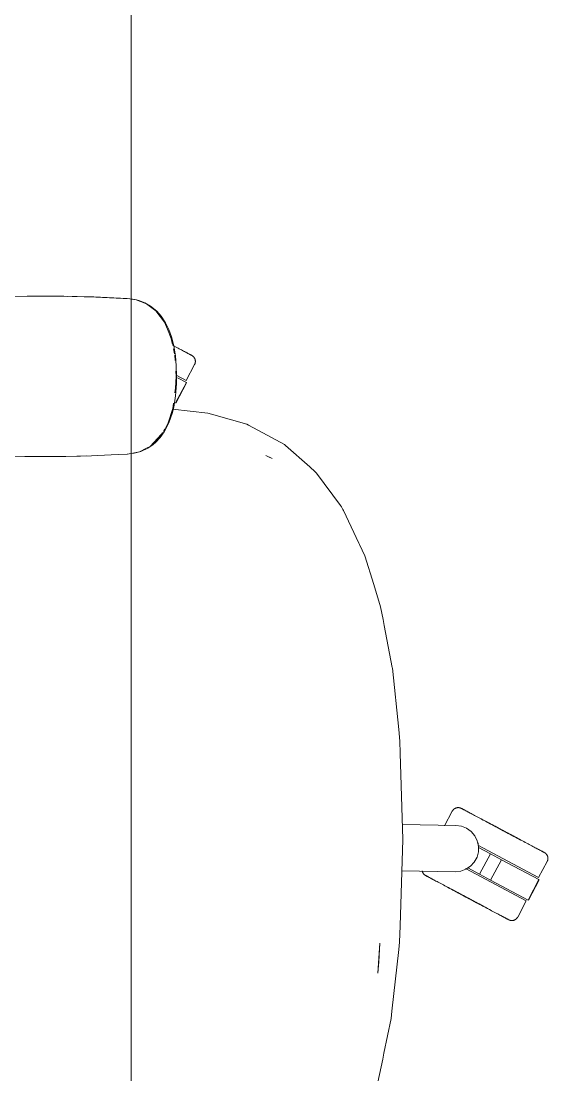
# Model space of a CAD drawing. Header units: millimetres. Extents: x 79795 to 317870, y -36033 to 97293.
# Drawn here: x 163983 to 164301, y 33031 to 33668 of the extents above; entities that cross this region are included whole.
import ezdxf

# ---------------------------------------------------------------- set-up
doc = ezdxf.new("R2010")
doc.units = ezdxf.units.MM
doc.header["$MEASUREMENT"] = 0
doc.layers.add('G-IMPT', color=8, linetype='CONTINUOUS', lineweight=9)
doc.layers.add('I-FURN', color=8, linetype='CONTINUOUS', lineweight=9)

msp = doc.modelspace()

# ---------------------------------------------------------------- linework, layer by layer
at = {"layer": 'G-IMPT'}
for p, q in [((163986.31, 33501.6), (163977.89, 33501.43)), ((163986.31, 33501.6), (163997.1, 33501.69)), ((163986.31, 33501.6), (164006.49, 33501.65)), ((163986.31, 33501.6), (164016.33, 33501.48)), ((164016.33, 33501.48), (163997.1, 33501.69)), ((164005.59, 33501.6), (164008.53, 33501.63)), ((164006.49, 33501.65), (164016.33, 33501.48)), ((164006.49, 33501.65), (164027.89, 33501.14)), ((164006.49, 33501.65), (164026.68, 33501.18)), ((164008.53, 33501.63), (164010.44, 33501.55)), ((164016.33, 33501.48), (164027.89, 33501.14)), ((164027.89, 33501.14), (164026.68, 33501.18)), ((164026.68, 33501.18), (164048.47, 33500.09)), ((164026.68, 33501.18), (164046.86, 33500.21)), ((164027.89, 33501.14), (164048.47, 33500.09)), ((164048.47, 33500.09), (164046.86, 33500.21)), ((164048.47, 33500.09), (164050.11, 33499.84)), ((164052.33, 33499.38), (164049.16, 33499.86)), ((164052.51, 33499.4), (164050.11, 33499.84)), ((164052.33, 33499.38), (164058.52, 33496.97)), ((164052.51, 33499.4), (164053.85, 33499.03)), ((164057.5, 33497.64), (164053.85, 33499.03)), ((164057.5, 33497.64), (164060.93, 33495.68)), ((164058.52, 33496.97), (164064.15, 33492.8)), ((164060.93, 33495.68), (164064.67, 33492.6)), ((164064.15, 33492.8), (164069.37, 33486.01)), ((164067.34, 33489.56), (164064.67, 33492.6)), ((164069.99, 33485.51), (164067.34, 33489.56)), ((164069.37, 33486.01), (164071.21, 33481.62)), ((164069.99, 33485.51), (164071.97, 33481.44)), ((164073.53, 33475.99), (164071.21, 33481.62)), ((164073.56, 33477.11), (164071.97, 33481.44)), ((164073.56, 33477.11), (164074.99, 33471.63)), ((164073.53, 33475.99), (164074.24, 33472.53)), ((164074.81, 33469.78), (164075.43, 33466.73)), ((164075.99, 33465.69), (164074.99, 33471.63)), ((164075.57, 33466.03), (164075.77, 33462.83)), ((164075.99, 33465.69), (164076.55, 33459.54)), ((164076.73, 33453.21), (164076.55, 33459.54)), ((164076.13, 33446.04), (164076.36, 33453.21)), ((164076.17, 33456.32), (164076.36, 33453.21)), ((164076.65, 33448.7), (164076.73, 33453.21)), ((164076.13, 33446.04), (164075.74, 33443.26)), ((164076.65, 33448.7), (164076.07, 33441.38)), ((164074.95, 33434.62), (164076.07, 33441.38)), ((164074.4, 33433.78), (164071.37, 33424.39)), ((164073.98, 33430.7), (164074.95, 33434.62)), ((164074.28, 33433.28), (164095.56, 33430.86)), ((164074.87, 33437.07), (164074.4, 33433.78)), ((164072.24, 33425.61), (164070.03, 33420.97)), ((164073.98, 33430.7), (164072.24, 33425.61)), ((164097.82, 33430.23), (164095.56, 33430.86)), ((164097.82, 33430.23), (164119.17, 33424.22)), ((164068.29, 33419.24), (164066.41, 33416.09)), ((164066.78, 33416.14), (164069.23, 33419.6)), ((164069.63, 33421.47), (164068.77, 33420.03)), ((164070.03, 33420.97), (164069.23, 33419.6)), ((164071.37, 33424.39), (164069.91, 33421.94)), ((164119.17, 33424.22), (164120.28, 33423.62)), ((164120.28, 33423.62), (164131.52, 33417.61)), ((164067.6, 33418.18), (164060.7, 33410.78)), ((164066.41, 33416.09), (164060.7, 33410.78)), ((164060.7, 33410.78), (164063.11, 33413.02)), ((164063.91, 33413.1), (164062.59, 33411.96)), ((164066.19, 33416.55), (164063.11, 33413.02)), ((164063.91, 33413.1), (164066.78, 33416.14)), ((164067.6, 33418.18), (164066.32, 33416.71)), ((164131.52, 33417.61), (164141.95, 33412.03)), ((164041.42, 33405.92), (164047.09, 33406.21)), ((164049.16, 33406.64), (164046.86, 33406.21)), ((164047.09, 33406.21), (164049.16, 33406.47)), ((164054.21, 33407.58), (164049.16, 33406.64)), ((164049.16, 33406.47), (164051.09, 33406.71)), ((164051.09, 33406.71), (164055.05, 33407.77)), ((164058.1, 33409.5), (164054.21, 33407.58)), ((164059.37, 33409.76), (164055.05, 33407.77)), ((164058.46, 33409.68), (164060.7, 33410.78)), ((164059.37, 33409.76), (164062.59, 33411.96)), ((164142.62, 33411.44), (164141.95, 33412.03)), ((164157.41, 33398.42), (164142.62, 33411.44)), ((163984.95, 33404.83), (163972.64, 33405.13)), ((163984.95, 33404.83), (163990.42, 33404.76)), ((164005.13, 33404.75), (163990.42, 33404.76)), ((164009.65, 33404.81), (164005.13, 33404.75)), ((164009.65, 33404.81), (164025.32, 33405.18)), ((164016.37, 33404.98), (164018.59, 33404.98)), ((164021.91, 33405.13), (164018.59, 33404.98)), ((164025.32, 33405.18), (164028.86, 33405.31)), ((164041.42, 33405.92), (164028.86, 33405.31)), ((164132.36, 33404.59), (164130.76, 33405.37)), ((164134.65, 33403.42), (164130.76, 33405.37)), ((164134.65, 33403.42), (164132.36, 33404.59)), ((164157.41, 33398.42), (164160.66, 33395.55)), ((164161.39, 33394.59), (164160.66, 33395.55)), ((164175.96, 33375.09), (164161.39, 33394.59)), ((164175.96, 33375.09), (164176.42, 33374.32)), ((164176.42, 33374.32), (164177.36, 33372.74)), ((164177.78, 33372.03), (164177.36, 33372.74)), ((164177.78, 33372.03), (164187.05, 33352.39)), ((164187.05, 33352.39), (164187.48, 33351.47)), ((164190.67, 33344.71), (164187.48, 33351.47)), ((164190.67, 33344.71), (164195.99, 33327.44)), ((164195.99, 33327.44), (164200.19, 33313.83)), ((164200.19, 33313.83), (164201.64, 33306.23)), ((164202.35, 33302.56), (164201.64, 33306.23)), ((164202.35, 33302.56), (164207.22, 33277.18)), ((164207.31, 33276.72), (164207.22, 33277.18)), ((164207.31, 33276.72), (164211.13, 33239.73)), ((164211.13, 33239.73), (164211.86, 33232.66)), ((164212.08, 33225.4), (164211.86, 33232.66)), ((164213.7, 33173.24), (164212.08, 33225.4)), ((164212, 33121.06), (164213.7, 33173.24)), ((164212, 33121.06), (164211.67, 33111.12)), ((164199.79, 33110.58), (164198.54, 33092.3)), ((164199.79, 33110.58), (164199.15, 33099.25)), ((164211.19, 33106.74), (164207.06, 33069.3)), ((164211.19, 33106.74), (164211.67, 33111.12)), ((164198.54, 33092.3), (164199.15, 33099.25)), ((164206.57, 33064.88), (164207.06, 33069.3)), ((164202.22, 33043.94), (164206.57, 33064.88)), ((164202.22, 33043.94), (164201.46, 33040.26)), ((164201.46, 33040.26), (164198.59, 33026.44))]:
    msp.add_line(p, q, dxfattribs=at)
at = {"layer": 'I-FURN'}
for p, q in [((164049.16, 34217.67), (164049.16, 32617.67)), ((164049.16, 32617.67), (164049.16, 34217.67)), ((164075.22, 33471.51), (164074.38, 33471.95)), ((164076.03, 33471.07), (164075.22, 33471.51)), ((164076.82, 33470.66), (164076.03, 33471.07)), ((164077.58, 33470.25), (164076.82, 33470.66)), ((164078.31, 33469.86), (164077.58, 33470.25)), ((164079.02, 33469.48), (164078.31, 33469.86)), ((164079.7, 33469.12), (164079.02, 33469.48)), ((164080.35, 33468.78), (164079.7, 33469.12)), ((164080.96, 33468.45), (164080.35, 33468.78)), ((164081.55, 33468.14), (164080.96, 33468.45)), ((164081.24, 33468.31), (164081.8, 33468)), ((164082.1, 33467.85), (164081.55, 33468.14)), ((164081.8, 33468), (164082.34, 33467.72)), ((164082.61, 33467.57), (164082.1, 33467.85)), ((164082.34, 33467.72), (164082.84, 33467.45)), ((164083.1, 33467.32), (164082.61, 33467.57)), ((164082.84, 33467.45), (164083.31, 33467.2)), ((164083.54, 33467.08), (164083.1, 33467.32)), ((164083.31, 33467.2), (164083.74, 33466.98)), ((164083.95, 33466.86), (164083.54, 33467.08)), ((164083.74, 33466.98), (164084.13, 33466.77)), ((164084.33, 33466.66), (164083.95, 33466.86)), ((164084.13, 33466.77), (164084.48, 33466.58)), ((164084.66, 33466.48), (164084.33, 33466.66)), ((164084.48, 33466.58), (164084.8, 33466.41)), ((164084.96, 33466.33), (164084.66, 33466.48)), ((164084.8, 33466.41), (164085.08, 33466.26)), ((164085.22, 33466.19), (164084.96, 33466.33)), ((164085.08, 33466.26), (164085.32, 33466.13)), ((164085.44, 33466.07), (164085.22, 33466.19)), ((164085.32, 33466.13), (164085.52, 33466.03)), ((164085.62, 33465.98), (164085.44, 33466.07)), ((164085.52, 33466.03), (164085.69, 33465.94)), ((164085.76, 33465.9), (164085.62, 33465.98)), ((164085.69, 33465.94), (164085.81, 33465.87)), ((164085.86, 33465.85), (164085.76, 33465.9)), ((164085.81, 33465.87), (164085.89, 33465.83)), ((164085.92, 33465.82), (164085.86, 33465.85)), ((164085.89, 33465.83), (164085.93, 33465.81)), ((164085.94, 33465.81), (164085.92, 33465.82)), ((164085.93, 33465.81), (164085.94, 33465.81)), ((164085.94, 33465.81), (164086.08, 33465.73)), ((164086.08, 33465.73), (164086.22, 33465.64)), ((164086.22, 33465.64), (164086.35, 33465.55)), ((164086.35, 33465.55), (164086.48, 33465.46)), ((164086.48, 33465.46), (164086.61, 33465.36)), ((164086.61, 33465.36), (164086.73, 33465.25)), ((164086.73, 33465.25), (164086.85, 33465.14)), ((164086.85, 33465.14), (164086.96, 33465.03)), ((164086.96, 33465.03), (164087.07, 33464.91)), ((164087.07, 33464.91), (164087.17, 33464.79)), ((164087.17, 33464.79), (164087.27, 33464.66)), ((164087.27, 33464.66), (164087.37, 33464.53)), ((164087.37, 33464.53), (164087.45, 33464.4)), ((164087.45, 33464.4), (164087.54, 33464.26)), ((164087.54, 33464.26), (164087.62, 33464.12)), ((164087.62, 33464.12), (164087.69, 33463.97)), ((164087.69, 33463.97), (164087.75, 33463.82)), ((164087.75, 33463.82), (164087.81, 33463.67)), ((164087.81, 33463.67), (164087.87, 33463.52)), ((164087.87, 33463.52), (164087.92, 33463.37)), ((164087.92, 33463.37), (164087.96, 33463.21)), ((164082.45, 33450.67), (164087.6, 33460.36)), ((164087.62, 33460.39), (164087.6, 33460.36)), ((164087.69, 33460.54), (164087.62, 33460.39)), ((164087.76, 33460.69), (164087.69, 33460.54)), ((164087.82, 33460.84), (164087.76, 33460.69)), ((164087.87, 33460.99), (164087.82, 33460.84)), ((164087.92, 33461.14), (164087.87, 33460.99)), ((164087.96, 33461.3), (164087.92, 33461.14)), ((164087.96, 33463.21), (164087.99, 33463.06)), ((164088, 33461.45), (164087.96, 33461.3)), ((164087.99, 33463.06), (164088.02, 33462.9)), ((164088.02, 33461.61), (164088, 33461.45)), ((164088.02, 33462.9), (164088.05, 33462.74)), ((164088.05, 33461.77), (164088.02, 33461.61)), ((164088.05, 33462.74), (164088.06, 33462.58)), ((164088.06, 33461.93), (164088.05, 33461.77)), ((164088.06, 33462.58), (164088.07, 33462.42)), ((164088.07, 33462.09), (164088.06, 33461.93)), ((164088.07, 33462.42), (164088.08, 33462.26)), ((164088.08, 33462.26), (164088.07, 33462.09)), ((164076.82, 33453.66), (164082.45, 33450.67)), ((164077.35, 33452.25), (164082.64, 33449.44)), ((164082.64, 33449.44), (164076.07, 33437.08)), ((164076.24, 33436.99), (164082.81, 33449.35)), ((164076.07, 33437.08), (164075.97, 33437.13)), ((164243.57, 33190.33), (164238.87, 33181.48)), ((164243.57, 33190.33), (164243.65, 33190.47)), ((164243.65, 33190.47), (164243.73, 33190.6)), ((164243.73, 33190.6), (164243.82, 33190.74)), ((164243.82, 33190.74), (164243.92, 33190.87)), ((164243.92, 33190.87), (164244.02, 33190.99)), ((164244.02, 33190.99), (164244.12, 33191.12)), ((164244.12, 33191.12), (164244.23, 33191.23)), ((164244.23, 33191.23), (164244.35, 33191.35)), ((164244.35, 33191.35), (164244.47, 33191.46)), ((164244.47, 33191.46), (164244.59, 33191.56)), ((164244.59, 33191.56), (164244.72, 33191.66)), ((164244.72, 33191.66), (164244.85, 33191.75)), ((164244.85, 33191.75), (164244.98, 33191.84)), ((164244.98, 33191.84), (164245.12, 33191.93)), ((164245.12, 33191.93), (164245.26, 33192)), ((164245.26, 33192), (164245.4, 33192.08)), ((164245.4, 33192.08), (164245.55, 33192.14)), ((164245.55, 33192.14), (164245.7, 33192.2)), ((164245.7, 33192.2), (164245.85, 33192.26)), ((164245.85, 33192.26), (164246.01, 33192.3)), ((164246.01, 33192.3), (164246.16, 33192.35)), ((164246.16, 33192.35), (164246.32, 33192.38)), ((164246.32, 33192.38), (164246.48, 33192.41)), ((164246.48, 33192.41), (164246.64, 33192.43)), ((164246.64, 33192.43), (164246.8, 33192.45)), ((164246.8, 33192.45), (164246.96, 33192.46)), ((164246.96, 33192.46), (164247.12, 33192.46)), ((164247.12, 33192.46), (164247.28, 33192.46)), ((164247.28, 33192.46), (164247.44, 33192.45)), ((164247.44, 33192.45), (164247.6, 33192.44)), ((164247.6, 33192.44), (164247.76, 33192.41)), ((164247.76, 33192.41), (164247.92, 33192.38)), ((164247.92, 33192.38), (164248.08, 33192.35)), ((164248.08, 33192.35), (164248.23, 33192.31)), ((164248.23, 33192.31), (164248.39, 33192.26)), ((164248.39, 33192.26), (164248.54, 33192.21)), ((164248.54, 33192.21), (164248.69, 33192.15)), ((164248.69, 33192.15), (164248.84, 33192.08)), ((164248.84, 33192.08), (164248.98, 33192.01)), ((164248.98, 33192.01), (164249.02, 33191.99)), ((164249.02, 33191.99), (164249.04, 33191.98)), ((164249.03, 33191.99), (164249.02, 33191.99)), ((164249.07, 33191.97), (164249.03, 33191.99)), ((164249.04, 33191.98), (164249.1, 33191.95)), ((164249.15, 33191.92), (164249.07, 33191.97)), ((164249.1, 33191.95), (164249.2, 33191.9)), ((164249.27, 33191.86), (164249.15, 33191.92)), ((164249.2, 33191.9), (164249.34, 33191.82)), ((164249.43, 33191.77), (164249.27, 33191.86)), ((164249.34, 33191.82), (164249.52, 33191.73)), ((164249.64, 33191.66), (164249.43, 33191.77)), ((164249.52, 33191.73), (164249.74, 33191.61)), ((164249.88, 33191.54), (164249.64, 33191.66)), ((164249.74, 33191.61), (164250, 33191.47)), ((164250.16, 33191.39), (164249.88, 33191.54)), ((164250, 33191.47), (164250.3, 33191.31)), ((164250.47, 33191.22), (164250.16, 33191.39)), ((164250.3, 33191.31), (164250.63, 33191.13)), ((164250.83, 33191.03), (164250.47, 33191.22)), ((164250.63, 33191.13), (164251.01, 33190.94)), ((164251.22, 33190.82), (164250.83, 33191.03)), ((164251.01, 33190.94), (164251.42, 33190.72)), ((164251.65, 33190.59), (164251.22, 33190.82)), ((164251.42, 33190.72), (164251.86, 33190.48)), ((164252.12, 33190.35), (164251.65, 33190.59)), ((164251.86, 33190.48), (164252.34, 33190.22)), ((164252.62, 33190.08), (164252.12, 33190.35)), ((164252.34, 33190.22), (164252.86, 33189.95)), ((164253.15, 33189.79), (164252.62, 33190.08)), ((164252.86, 33189.95), (164253.41, 33189.66)), ((164253.72, 33189.49), (164253.15, 33189.79)), ((164253.41, 33189.66), (164254, 33189.35)), ((164254.32, 33189.17), (164253.72, 33189.49)), ((164254.96, 33188.83), (164254.32, 33189.17)), ((164255.62, 33188.48), (164254.96, 33188.83)), ((164256.32, 33188.11), (164255.62, 33188.48)), ((164257.04, 33187.73), (164256.32, 33188.11)), ((164257.79, 33187.33), (164257.04, 33187.73)), ((164258.56, 33186.92), (164257.79, 33187.33)), ((164259.37, 33186.49), (164258.56, 33186.92)), ((164260.19, 33186.05), (164259.37, 33186.49)), ((164259.74, 33186.29), (164260.58, 33185.85)), ((164261.04, 33185.6), (164260.19, 33186.05)), ((164260.58, 33185.85), (164261.43, 33185.39)), ((164261.9, 33185.14), (164261.04, 33185.6)), ((164261.43, 33185.39), (164262.31, 33184.93)), ((164262.79, 33184.67), (164261.9, 33185.14)), ((164262.31, 33184.93), (164263.21, 33184.45)), ((164263.7, 33184.19), (164262.79, 33184.67)), ((164263.21, 33184.45), (164264.12, 33183.96)), ((164264.62, 33183.7), (164263.7, 33184.19)), ((164264.12, 33183.96), (164265.05, 33183.47)), ((164265.56, 33183.2), (164264.62, 33183.7)), ((164265.05, 33183.47), (164265.99, 33182.97)), ((164266.51, 33182.69), (164265.56, 33183.2)), ((164265.99, 33182.97), (164266.95, 33182.46)), ((164213.42, 33182.27), (164245.76, 33181.7)), ((164245.76, 33181.7), (164249.1, 33181.24)), ((164249.1, 33181.24), (164252.23, 33179.99)), ((164252.23, 33179.99), (164254.97, 33178.02)), ((164254.97, 33178.02), (164257.17, 33175.46)), ((164267.47, 33182.18), (164266.51, 33182.69)), ((164266.95, 33182.46), (164267.92, 33181.94)), ((164268.45, 33181.66), (164267.47, 33182.18)), ((164267.92, 33181.94), (164268.9, 33181.42)), ((164269.43, 33181.14), (164268.45, 33181.66)), ((164268.9, 33181.42), (164269.89, 33180.9)), ((164270.42, 33180.61), (164269.43, 33181.14)), ((164269.89, 33180.9), (164270.88, 33180.37)), ((164271.42, 33180.08), (164270.42, 33180.61)), ((164270.88, 33180.37), (164271.88, 33179.84)), ((164272.42, 33179.55), (164271.42, 33180.08)), ((164271.88, 33179.84), (164272.88, 33179.3)), ((164273.42, 33179.02), (164272.42, 33179.55)), ((164272.88, 33179.3), (164273.89, 33178.77)), ((164274.43, 33178.48), (164273.42, 33179.02)), ((164273.89, 33178.77), (164274.89, 33178.24)), ((164275.43, 33177.95), (164274.43, 33178.48)), ((164274.89, 33178.24), (164275.9, 33177.7)), ((164276.44, 33177.41), (164275.43, 33177.95)), ((164275.9, 33177.7), (164276.9, 33177.17)), ((164277.44, 33176.88), (164276.44, 33177.41)), ((164276.9, 33177.17), (164277.9, 33176.64)), ((164278.43, 33176.35), (164277.44, 33176.88)), ((164277.9, 33176.64), (164278.89, 33176.11)), ((164257.17, 33175.46), (164258.68, 33172.44)), ((164258.68, 33172.44), (164259.43, 33169.15)), ((164279.42, 33175.83), (164278.43, 33176.35)), ((164278.89, 33176.11), (164279.87, 33175.59)), ((164280.4, 33175.31), (164279.42, 33175.83)), ((164279.87, 33175.59), (164280.84, 33175.07)), ((164281.37, 33174.79), (164280.4, 33175.31)), ((164280.84, 33175.07), (164281.81, 33174.56)), ((164282.32, 33174.28), (164281.37, 33174.79)), ((164281.81, 33174.56), (164282.76, 33174.05)), ((164283.27, 33173.78), (164282.32, 33174.28)), ((164282.76, 33174.05), (164283.7, 33173.55)), ((164284.2, 33173.29), (164283.27, 33173.78)), ((164283.7, 33173.55), (164284.62, 33173.06)), ((164285.11, 33172.8), (164284.2, 33173.29)), ((164284.62, 33173.06), (164285.53, 33172.58)), ((164286.01, 33172.33), (164285.11, 33172.8)), ((164286.88, 33171.86), (164286.01, 33172.33)), ((164287.74, 33171.4), (164286.88, 33171.86)), ((164288.58, 33170.96), (164287.74, 33171.4)), ((164289.39, 33170.53), (164288.58, 33170.96)), ((164290.17, 33170.11), (164289.39, 33170.53)), ((164259.37, 33165.78), (164258.51, 33162.52)), ((164259.09, 33169.65), (164295.81, 33150.12)), ((164259.43, 33169.15), (164259.37, 33165.78)), ((164259.5, 33168.3), (164266.65, 33164.5)), ((164266.65, 33164.5), (164260.07, 33152.14)), ((164266.65, 33164.5), (164273.29, 33160.97)), ((164290.94, 33169.7), (164290.17, 33170.11)), ((164291.67, 33169.31), (164290.94, 33169.7)), ((164292.38, 33168.94), (164291.67, 33169.31)), ((164293.06, 33168.58), (164292.38, 33168.94)), ((164293.7, 33168.23), (164293.06, 33168.58)), ((164294.32, 33167.91), (164293.7, 33168.23)), ((164294.91, 33167.59), (164294.32, 33167.91)), ((164294.59, 33167.76), (164295.16, 33167.46)), ((164295.46, 33167.3), (164294.91, 33167.59)), ((164295.16, 33167.46), (164295.7, 33167.17)), ((164295.97, 33167.03), (164295.46, 33167.3)), ((164295.7, 33167.17), (164296.2, 33166.91)), ((164296.46, 33166.77), (164295.97, 33167.03)), ((164296.2, 33166.91), (164296.67, 33166.66)), ((164296.9, 33166.53), (164296.46, 33166.77)), ((164296.67, 33166.66), (164297.09, 33166.43)), ((164297.31, 33166.32), (164296.9, 33166.53)), ((164297.09, 33166.43), (164297.49, 33166.22)), ((164297.68, 33166.12), (164297.31, 33166.32)), ((164297.49, 33166.22), (164297.84, 33166.03)), ((164298.02, 33165.94), (164297.68, 33166.12)), ((164297.84, 33166.03), (164298.16, 33165.86)), ((164298.32, 33165.78), (164298.02, 33165.94)), ((164298.16, 33165.86), (164298.44, 33165.71)), ((164298.58, 33165.64), (164298.32, 33165.78)), ((164298.44, 33165.71), (164298.68, 33165.59)), ((164298.79, 33165.53), (164298.58, 33165.64)), ((164298.68, 33165.59), (164298.88, 33165.48)), ((164298.97, 33165.43), (164298.79, 33165.53)), ((164298.88, 33165.48), (164299.04, 33165.39)), ((164299.12, 33165.36), (164298.97, 33165.43)), ((164299.04, 33165.39), (164299.17, 33165.33)), ((164299.22, 33165.3), (164299.12, 33165.36)), ((164299.17, 33165.33), (164299.25, 33165.29)), ((164299.28, 33165.27), (164299.22, 33165.3)), ((164299.25, 33165.29), (164299.29, 33165.26)), ((164299.3, 33165.26), (164299.28, 33165.27)), ((164299.29, 33165.26), (164299.3, 33165.26)), ((164299.3, 33165.26), (164299.44, 33165.18)), ((164299.44, 33165.18), (164299.57, 33165.1)), ((164299.57, 33165.1), (164299.71, 33165.01)), ((164299.71, 33165.01), (164299.84, 33164.91)), ((164299.84, 33164.91), (164299.97, 33164.81)), ((164299.97, 33164.81), (164300.09, 33164.71)), ((164300.09, 33164.71), (164300.21, 33164.6)), ((164300.21, 33164.6), (164300.32, 33164.48)), ((164300.32, 33164.48), (164300.43, 33164.37)), ((164300.43, 33164.37), (164300.53, 33164.24)), ((164300.53, 33164.24), (164300.63, 33164.12)), ((164300.63, 33164.12), (164300.73, 33163.98)), ((164300.73, 33163.98), (164300.81, 33163.85)), ((164300.81, 33163.85), (164300.9, 33163.71)), ((164256.89, 33159.56), (164254.61, 33157.08)), ((164258.51, 33162.52), (164256.89, 33159.56)), ((164273.29, 33160.97), (164266.72, 33148.61)), ((164273.29, 33160.97), (164296, 33148.89)), ((164295.81, 33150.12), (164300.96, 33159.81)), ((164300.9, 33163.71), (164300.97, 33163.57)), ((164300.98, 33159.85), (164300.96, 33159.81)), ((164300.97, 33163.57), (164301.05, 33163.43)), ((164301.05, 33159.99), (164300.98, 33159.85)), ((164301.05, 33163.43), (164301.11, 33163.28)), ((164301.12, 33160.14), (164301.05, 33159.99)), ((164301.11, 33163.28), (164301.17, 33163.13)), ((164301.18, 33160.29), (164301.12, 33160.14)), ((164301.17, 33163.13), (164301.23, 33162.98)), ((164301.23, 33160.44), (164301.18, 33160.29)), ((164301.23, 33162.98), (164301.27, 33162.82)), ((164301.28, 33160.6), (164301.23, 33160.44)), ((164301.27, 33162.82), (164301.32, 33162.67)), ((164301.32, 33160.75), (164301.28, 33160.6)), ((164301.32, 33162.67), (164301.35, 33162.51)), ((164301.36, 33160.91), (164301.32, 33160.75)), ((164301.35, 33162.51), (164301.38, 33162.35)), ((164301.38, 33161.07), (164301.36, 33160.91)), ((164301.38, 33162.35), (164301.4, 33162.19)), ((164301.41, 33161.23), (164301.38, 33161.07)), ((164301.4, 33162.19), (164301.42, 33162.03)), ((164301.42, 33161.39), (164301.41, 33161.23)), ((164301.42, 33162.03), (164301.43, 33161.87)), ((164301.43, 33161.55), (164301.42, 33161.39)), ((164301.43, 33161.87), (164301.43, 33161.71)), ((164301.43, 33161.71), (164301.43, 33161.55)), ((164245.27, 33153.72), (164213.08, 33154.28)), ((164225.4, 33153.97), (164225.37, 33154.13)), ((164225.45, 33153.81), (164225.4, 33153.97)), ((164225.49, 33153.66), (164225.45, 33153.81)), ((164225.55, 33153.51), (164225.49, 33153.66)), ((164225.61, 33153.36), (164225.55, 33153.51)), ((164225.67, 33153.21), (164225.61, 33153.36)), ((164225.75, 33153.07), (164225.67, 33153.21)), ((164225.82, 33152.92), (164225.75, 33153.07)), ((164225.91, 33152.79), (164225.82, 33152.92)), ((164226, 33152.65), (164225.91, 33152.79)), ((164226.09, 33152.52), (164226, 33152.65)), ((164226.19, 33152.39), (164226.09, 33152.52)), ((164226.29, 33152.27), (164226.19, 33152.39)), ((164226.4, 33152.15), (164226.29, 33152.27)), ((164226.52, 33152.04), (164226.4, 33152.15)), ((164226.63, 33151.93), (164226.52, 33152.04)), ((164226.76, 33151.82), (164226.63, 33151.93)), ((164226.88, 33151.72), (164226.76, 33151.82)), ((164227.01, 33151.63), (164226.88, 33151.72)), ((164227.15, 33151.54), (164227.01, 33151.63)), ((164227.28, 33151.45), (164227.15, 33151.54)), ((164227.43, 33151.38), (164227.28, 33151.45)), ((164227.43, 33151.37), (164227.43, 33151.38)), ((164227.43, 33151.38), (164227.45, 33151.37)), ((164227.47, 33151.35), (164227.43, 33151.37)), ((164227.45, 33151.37), (164227.51, 33151.33)), ((164227.56, 33151.31), (164227.47, 33151.35)), ((164227.51, 33151.33), (164227.61, 33151.28)), ((164227.68, 33151.24), (164227.56, 33151.31)), ((164227.61, 33151.28), (164227.75, 33151.21)), ((164227.84, 33151.16), (164227.68, 33151.24)), ((164227.75, 33151.21), (164227.93, 33151.11)), ((164228.04, 33151.05), (164227.84, 33151.16)), ((164227.93, 33151.11), (164228.15, 33150.99)), ((164248.63, 33154.07), (164245.27, 33153.72)), ((164251.8, 33155.21), (164248.63, 33154.07)), ((164251.55, 33155.54), (164288.3, 33136)), ((164254.61, 33157.08), (164251.8, 33155.21)), ((164260.07, 33152.14), (164252.93, 33155.94)), ((164266.72, 33148.61), (164260.07, 33152.14)), ((164228.28, 33150.92), (164228.04, 33151.05)), ((164228.15, 33150.99), (164228.4, 33150.86)), ((164228.56, 33150.77), (164228.28, 33150.92)), ((164228.4, 33150.86), (164228.7, 33150.7)), ((164228.88, 33150.6), (164228.56, 33150.77)), ((164228.7, 33150.7), (164229.04, 33150.52)), ((164229.23, 33150.41), (164228.88, 33150.6)), ((164229.04, 33150.52), (164229.41, 33150.32)), ((164229.63, 33150.21), (164229.23, 33150.41)), ((164229.41, 33150.32), (164229.82, 33150.1)), ((164230.06, 33149.98), (164229.63, 33150.21)), ((164229.82, 33150.1), (164230.27, 33149.87)), ((164230.52, 33149.73), (164230.06, 33149.98)), ((164230.27, 33149.87), (164230.75, 33149.61)), ((164231.02, 33149.46), (164230.52, 33149.73)), ((164230.75, 33149.61), (164231.27, 33149.33)), ((164231.56, 33149.18), (164231.02, 33149.46)), ((164231.27, 33149.33), (164231.82, 33149.04)), ((164232.13, 33148.88), (164231.56, 33149.18)), ((164231.82, 33149.04), (164232.4, 33148.73)), ((164232.4, 33148.73), (164233.02, 33148.4)), ((164233.02, 33148.4), (164233.66, 33148.06)), ((164233.66, 33148.06), (164234.34, 33147.7)), ((164234.34, 33147.7), (164235.05, 33147.32)), ((164235.05, 33147.32), (164235.78, 33146.93)), ((164235.78, 33146.93), (164236.55, 33146.53)), ((164236.55, 33146.53), (164237.33, 33146.11)), ((164237.33, 33146.11), (164238.15, 33145.68)), ((164238.15, 33145.68), (164238.98, 33145.23)), ((164238.98, 33145.23), (164239.84, 33144.78)), ((164239.84, 33144.78), (164240.71, 33144.31)), ((164289.42, 33136.53), (164266.72, 33148.61)), ((164296, 33148.89), (164289.42, 33136.53)), ((164289.59, 33136.44), (164296.17, 33148.8)), ((164240.71, 33144.31), (164241.61, 33143.83)), ((164242.1, 33143.57), (164241.2, 33144.05)), ((164241.61, 33143.83), (164242.52, 33143.35)), ((164243.02, 33143.08), (164242.1, 33143.57)), ((164242.52, 33143.35), (164243.45, 33142.85)), ((164243.96, 33142.58), (164243.02, 33143.08)), ((164243.45, 33142.85), (164244.4, 33142.35)), ((164244.91, 33142.08), (164243.96, 33142.58)), ((164244.4, 33142.35), (164245.36, 33141.84)), ((164245.88, 33141.57), (164244.91, 33142.08)), ((164245.36, 33141.84), (164246.32, 33141.33)), ((164246.85, 33141.05), (164245.88, 33141.57)), ((164246.32, 33141.33), (164247.3, 33140.81)), ((164247.84, 33140.52), (164246.85, 33141.05)), ((164247.3, 33140.81), (164248.29, 33140.28)), ((164248.83, 33140), (164247.84, 33140.52)), ((164248.29, 33140.28), (164249.28, 33139.75)), ((164249.82, 33139.47), (164248.83, 33140)), ((164249.28, 33139.75), (164250.28, 33139.22)), ((164250.82, 33138.93), (164249.82, 33139.47)), ((164250.28, 33139.22), (164251.29, 33138.69)), ((164251.83, 33138.4), (164250.82, 33138.93)), ((164251.29, 33138.69), (164252.29, 33138.15)), ((164252.83, 33137.87), (164251.83, 33138.4)), ((164252.29, 33138.15), (164253.3, 33137.62)), ((164253.84, 33137.33), (164252.83, 33137.87)), ((164253.3, 33137.62), (164254.3, 33137.09)), ((164254.84, 33136.8), (164253.84, 33137.33)), ((164254.3, 33137.09), (164255.3, 33136.55)), ((164255.84, 33136.27), (164254.84, 33136.8)), ((164255.3, 33136.55), (164256.3, 33136.02)), ((164256.84, 33135.74), (164255.84, 33136.27)), ((164256.3, 33136.02), (164257.29, 33135.5)), ((164257.82, 33135.21), (164256.84, 33135.74)), ((164257.29, 33135.5), (164258.27, 33134.97)), ((164258.8, 33134.69), (164257.82, 33135.21)), ((164258.27, 33134.97), (164259.25, 33134.46)), ((164259.77, 33134.18), (164258.8, 33134.69)), ((164259.25, 33134.46), (164260.21, 33133.94)), ((164260.73, 33133.67), (164259.77, 33134.18)), ((164260.21, 33133.94), (164261.16, 33133.44)), ((164261.67, 33133.17), (164260.73, 33133.67)), ((164261.16, 33133.44), (164262.1, 33132.94)), ((164262.6, 33132.67), (164261.67, 33133.17)), ((164262.1, 33132.94), (164263.02, 33132.45)), ((164263.51, 33132.19), (164262.6, 33132.67)), ((164263.02, 33132.45), (164263.93, 33131.97)), ((164264.41, 33131.71), (164263.51, 33132.19)), ((164283.15, 33126.31), (164288.3, 33136)), ((164263.93, 33131.97), (164264.82, 33131.49)), ((164265.29, 33131.24), (164264.41, 33131.71)), ((164264.82, 33131.49), (164265.68, 33131.03)), ((164266.14, 33130.79), (164265.29, 33131.24)), ((164265.68, 33131.03), (164266.53, 33130.58)), ((164266.98, 33130.34), (164266.14, 33130.79)), ((164266.53, 33130.58), (164267.36, 33130.14)), ((164267.36, 33130.14), (164268.16, 33129.72)), ((164268.16, 33129.72), (164268.93, 33129.31)), ((164268.93, 33129.31), (164269.68, 33128.91)), ((164269.68, 33128.91), (164270.41, 33128.52)), ((164270.41, 33128.52), (164271.1, 33128.15)), ((164271.1, 33128.15), (164271.76, 33127.8)), ((164271.76, 33127.8), (164272.4, 33127.46)), ((164272.4, 33127.46), (164273, 33127.14)), ((164273.31, 33126.98), (164272.73, 33127.29)), ((164273, 33127.14), (164273.57, 33126.84)), ((164273.86, 33126.69), (164273.31, 33126.98)), ((164273.57, 33126.84), (164274.1, 33126.56)), ((164274.38, 33126.41), (164273.86, 33126.69)), ((164274.1, 33126.56), (164274.6, 33126.29)), ((164274.86, 33126.15), (164274.38, 33126.41)), ((164274.6, 33126.29), (164275.07, 33126.04)), ((164275.31, 33125.92), (164274.86, 33126.15)), ((164275.07, 33126.04), (164275.5, 33125.81)), ((164275.72, 33125.7), (164275.31, 33125.92)), ((164275.5, 33125.81), (164275.89, 33125.61)), ((164276.09, 33125.5), (164275.72, 33125.7)), ((164282.7, 33125.64), (164282.6, 33125.52)), ((164282.8, 33125.77), (164282.7, 33125.64)), ((164282.9, 33125.9), (164282.8, 33125.77)), ((164282.99, 33126.03), (164282.9, 33125.9)), ((164283.07, 33126.17), (164282.99, 33126.03)), ((164283.15, 33126.31), (164283.07, 33126.17)), ((164275.89, 33125.61), (164276.25, 33125.42)), ((164276.42, 33125.32), (164276.09, 33125.5)), ((164276.25, 33125.42), (164276.57, 33125.25)), ((164276.72, 33125.17), (164276.42, 33125.32)), ((164276.57, 33125.25), (164276.84, 33125.1)), ((164276.98, 33125.03), (164276.72, 33125.17)), ((164276.84, 33125.1), (164277.09, 33124.97)), ((164277.2, 33124.91), (164276.98, 33125.03)), ((164277.09, 33124.97), (164277.29, 33124.86)), ((164277.38, 33124.82), (164277.2, 33124.91)), ((164277.29, 33124.86), (164277.45, 33124.78)), ((164277.52, 33124.74), (164277.38, 33124.82)), ((164277.45, 33124.78), (164277.57, 33124.71)), ((164277.62, 33124.69), (164277.52, 33124.74)), ((164277.57, 33124.71), (164277.65, 33124.67)), ((164277.68, 33124.66), (164277.62, 33124.69)), ((164277.65, 33124.67), (164277.69, 33124.65)), ((164277.7, 33124.64), (164277.68, 33124.66)), ((164277.69, 33124.65), (164277.7, 33124.64)), ((164277.74, 33124.62), (164277.7, 33124.64)), ((164277.88, 33124.55), (164277.74, 33124.62)), ((164278.03, 33124.49), (164277.88, 33124.55)), ((164278.18, 33124.43), (164278.03, 33124.49)), ((164278.33, 33124.37), (164278.18, 33124.43)), ((164278.49, 33124.33), (164278.33, 33124.37)), ((164278.64, 33124.29), (164278.49, 33124.33)), ((164278.8, 33124.25), (164278.64, 33124.29)), ((164278.96, 33124.22), (164278.8, 33124.25)), ((164279.12, 33124.2), (164278.96, 33124.22)), ((164279.28, 33124.19), (164279.12, 33124.2)), ((164279.44, 33124.18), (164279.28, 33124.19)), ((164279.6, 33124.17), (164279.44, 33124.18)), ((164279.76, 33124.18), (164279.6, 33124.17)), ((164279.92, 33124.19), (164279.76, 33124.18)), ((164280.08, 33124.2), (164279.92, 33124.19)), ((164280.24, 33124.23), (164280.08, 33124.2)), ((164280.4, 33124.25), (164280.24, 33124.23)), ((164280.56, 33124.29), (164280.4, 33124.25)), ((164280.71, 33124.33), (164280.56, 33124.29)), ((164280.87, 33124.38), (164280.71, 33124.33)), ((164281.02, 33124.43), (164280.87, 33124.38)), ((164281.17, 33124.49), (164281.02, 33124.43)), ((164281.32, 33124.56), (164281.17, 33124.49)), ((164281.46, 33124.63), (164281.32, 33124.56)), ((164281.6, 33124.71), (164281.46, 33124.63)), ((164281.74, 33124.79), (164281.6, 33124.71)), ((164281.87, 33124.88), (164281.74, 33124.79)), ((164282.01, 33124.98), (164281.87, 33124.88)), ((164282.13, 33125.07), (164282.01, 33124.98)), ((164282.26, 33125.18), (164282.13, 33125.07)), ((164282.37, 33125.29), (164282.26, 33125.18)), ((164282.49, 33125.4), (164282.37, 33125.29)), ((164282.6, 33125.52), (164282.49, 33125.4))]:
    msp.add_line(p, q, dxfattribs=at)
msp.add_arc((164245.7, 33167.71), 13.81, 12.34734, 17.33603, dxfattribs=at)
msp.add_open_spline([(164259.03, 33171.35), (164259.14, 33170.93), (164259.21, 33170.5), (164259.27, 33170.06)], degree=3, dxfattribs=at)

doc.saveas('drawing.dxf')
